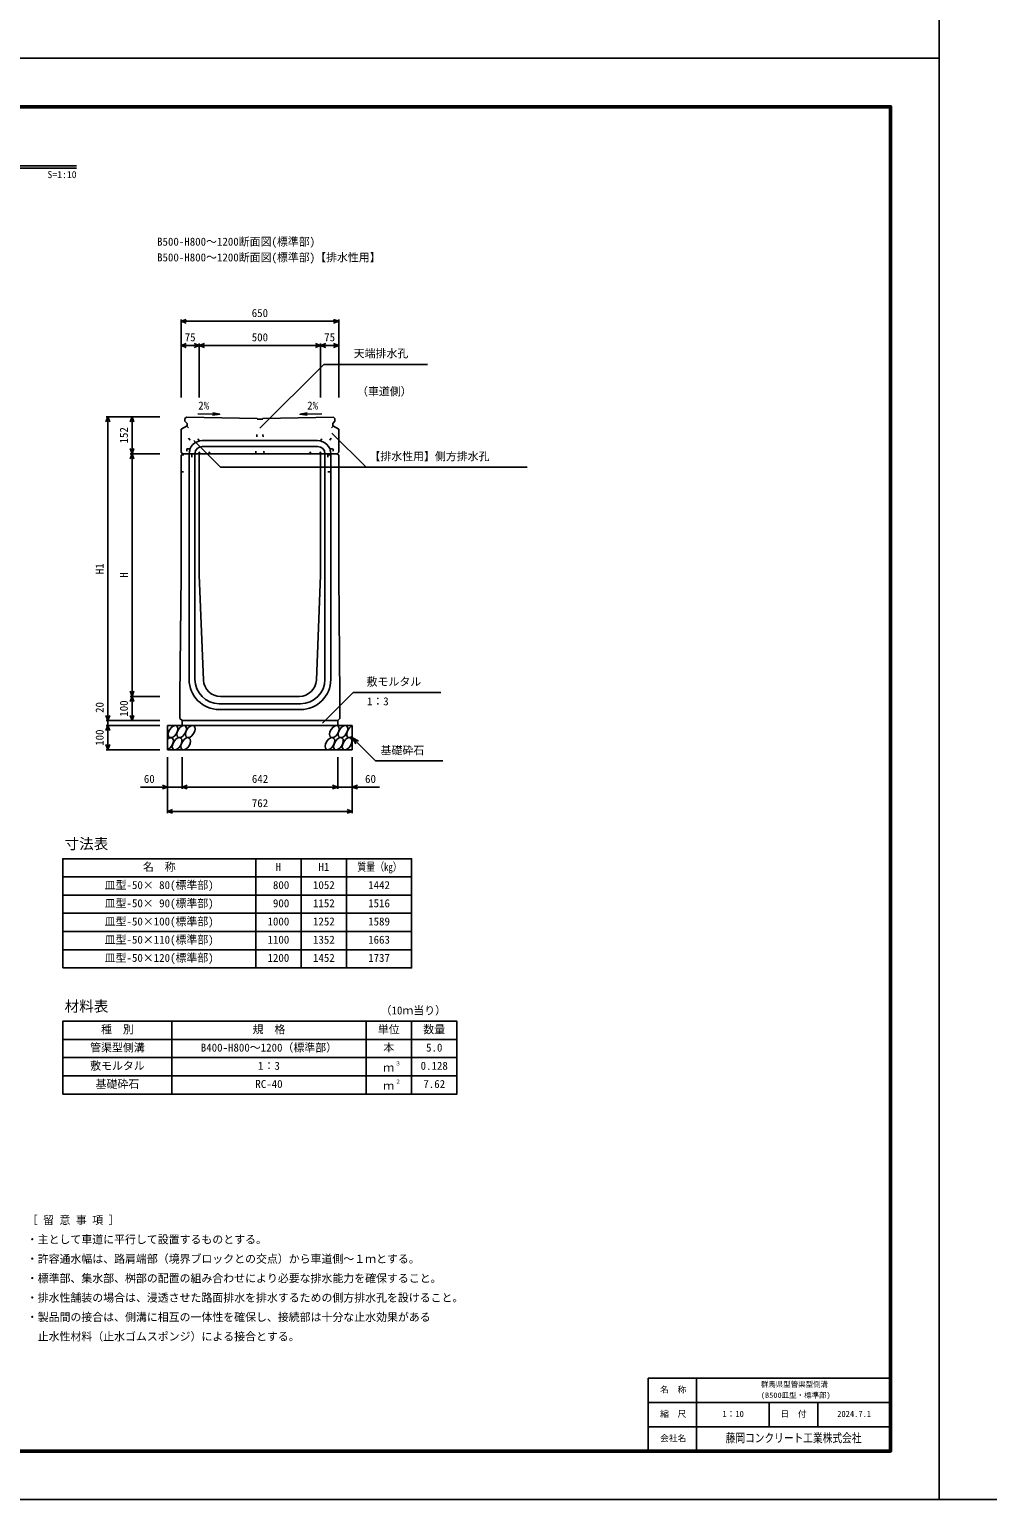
# Model space of a CAD drawing. Units: millimetres, scale not verified. Extents: x -12600 to 12600, y -5940 to 5940.
# Drawn here: x -7950 to -4000, y -5940 to 119 of the extents above; entities that cross this region are included whole.
import ezdxf
from ezdxf.enums import TextEntityAlignment as Align

# ---------------------------------------------------------------- set-up
doc = ezdxf.new("R2010")
doc.units = ezdxf.units.MM
doc.header["$LTSCALE"] = 40
doc.linetypes.add('DOTTED', pattern=[1.75, 0.25, -1.5])
for name, color, linetype, lineweight in [('0-0_DIM', 7, 'Continuous', 25), ('0-1_Defpoints', 5, 'Continuous', 25), ('0-2_HATCH', 6, 'Continuous', 25), ('0-3_HYO', 3, 'Continuous', 25), ('0-4_HYO2', 4, 'Continuous', 25), ('0-5_OUTLINE', 3, 'Continuous', 25), ('0-6_OUTLINE2', 4, 'DOTTED', 25), ('0-7_TXT', 7, 'Continuous', 25), ('0-8_WAKU', 3, 'Continuous', 25), ('0-9_WAKU-LINE', 7, 'Continuous', 25)]:
    doc.layers.add(name, color=color, linetype=linetype, lineweight=lineweight)
doc.layers.add('0-A_WAKU-TXT', color=7, linetype='Continuous')
doc.styles.add('ＭＳ ゴシック', font='')
doc.styles.get('ＭＳ ゴシック').set_extended_font_data('MS Gothic')

msp = doc.modelspace()

# ---------------------------------------------------------------- linework, layer by layer
at = {"layer": '0-0_DIM'}
for p, q in [((-7325, -1076.3), (-7325, -1397.94)), ((-6675, -1083.8), (-7325, -1083.8)), ((-6675, -1076.3), (-6675, -1397.94)), ((-7250, -1183.8), (-7325, -1183.8)), ((-7250, -1176.3), (-7250, -1397.94)), ((-7250, -1183.8), (-6750, -1183.8)), ((-6750, -1176.3), (-6750, -1397.94)), ((-6750, -1183.8), (-6675, -1183.8)), ((-7000, -1524.55), (-6737.1, -1261.65)), ((-6737.1, -1261.65), (-6309.36, -1261.65)), ((-7634.5, -1477.94), (-7412, -1477.94)), ((-7627, -1477.94), (-7627, -2729.94)), ((-7527, -1629.94), (-7527, -1477.94)), ((-7273.08, -1575.06), (-7162.43, -1685.71)), ((-6702.88, -1544.47), (-6561.64, -1685.71)), ((-7534.5, -1629.94), (-7412, -1629.94)), ((-7527, -1629.94), (-7527, -2629.94)), ((-7162.43, -1685.71), (-5898.78, -1685.71)), ((-7534.5, -2629.94), (-7412, -2629.94)), ((-7527, -2629.94), (-7527, -2729.94)), ((-6741.89, -2740.75), (-6615.66, -2614.52)), ((-6615.66, -2614.52), (-6254.19, -2614.52)), ((-7634.5, -2729.94), (-7412, -2729.94)), ((-7634.5, -2749.94), (-7412, -2749.94)), ((-7627, -2729.94), (-7627, -2749.94)), ((-7627, -2749.94), (-7627, -2849.94)), ((-6619, -2799.94), (-6523.24, -2895.7)), ((-6619, -2799.94), (-6593.02, -2814.94)), ((-6619, -2799.94), (-6604, -2825.92)), ((-7634.5, -2849.94), (-7412, -2849.94)), ((-7381, -3111.31), (-7381, -2879.94)), ((-7321, -3011.31), (-7321, -2879.94)), ((-6679, -3011.31), (-6679, -2879.94)), ((-6619, -3111.31), (-6619, -2879.94)), ((-6523.24, -2895.7), (-6245.69, -2895.7)), ((-7381, -3003.81), (-7492.79, -3003.81)), ((-7381, -3003.81), (-7321, -3003.81)), ((-7321, -3003.81), (-6679, -3003.81)), ((-6619, -3003.81), (-6679, -3003.81)), ((-6619, -3003.81), (-6507.21, -3003.81)), ((-7381, -3103.81), (-6619, -3103.81))]:
    msp.add_line(p, q, dxfattribs=at)
for points in [[(-7303.86, -1091.5), (-7325, -1083.8), (-7303.86, -1076.11)], [(-6696.14, -1076.11), (-6675, -1083.8), (-6696.14, -1091.5)], [(-7303.86, -1176.11), (-7325, -1183.8), (-7303.86, -1191.5)], [(-7271.14, -1176.11), (-7250, -1183.8), (-7271.14, -1191.5)], [(-7228.86, -1191.5), (-7250, -1183.8), (-7228.86, -1176.11)], [(-6771.14, -1176.11), (-6750, -1183.8), (-6771.14, -1191.5)], [(-6728.86, -1176.11), (-6750, -1183.8), (-6728.86, -1191.5)], [(-6696.14, -1176.11), (-6675, -1183.8), (-6696.14, -1191.5)], [(-7619.3, -1499.09), (-7627, -1477.94), (-7634.7, -1499.09)], [(-7534.7, -1499.09), (-7527, -1477.94), (-7519.3, -1499.09)], [(-7534.7, -1608.8), (-7527, -1629.94), (-7519.3, -1608.8)], [(-7534.7, -1651.09), (-7527, -1629.94), (-7519.3, -1651.09)], [(-7519.3, -2608.8), (-7527, -2629.94), (-7534.7, -2608.8)], [(-7534.7, -2651.09), (-7527, -2629.94), (-7519.3, -2651.09)], [(-7619.3, -2708.8), (-7627, -2729.94), (-7634.7, -2708.8)], [(-7519.3, -2708.8), (-7527, -2729.94), (-7534.7, -2708.8)], [(-7619.3, -2771.09), (-7627, -2749.94), (-7634.7, -2771.09)], [(-7619.3, -2828.8), (-7627, -2849.94), (-7634.7, -2828.8)], [(-7402.14, -2996.11), (-7381, -3003.81), (-7402.14, -3011.5)], [(-7299.86, -3011.5), (-7321, -3003.81), (-7299.86, -2996.11)], [(-6700.14, -2996.11), (-6679, -3003.81), (-6700.14, -3011.5)], [(-6597.86, -2996.11), (-6619, -3003.81), (-6597.86, -3011.5)], [(-7359.86, -3111.5), (-7381, -3103.81), (-7359.86, -3096.11)], [(-6640.14, -3096.11), (-6619, -3103.81), (-6640.14, -3111.5)]]:
    msp.add_lwpolyline(points, dxfattribs=at)
at = {"layer": '0-1_Defpoints'}
for points in [[(-4200, -5940), (12600, -5940), (12600, 5940), (-4200, 5940)], [(-12600, -5940), (-4200, -5940), (-4200, 0), (-12600, 0)]]:
    msp.add_lwpolyline(points, close=True, dxfattribs=at)
at = {"layer": '0-2_HATCH'}
for centre in [(-7358.11, -2774.94), (-7322.63, -2774.94), (-7287.16, -2774.94), (-6692.95, -2774.94), (-6657.48, -2774.94), (-7341.23, -2824.94), (-7305.75, -2824.94), (-6711.55, -2824.94), (-6676.07, -2824.94), (-6640.59, -2824.94)]:
    msp.add_ellipse(centre, major_axis=(14.54, 23.54), ratio=0.5792, dxfattribs=at)
for centre, start_param, end_param in [((-6622, -2774.94), 0.6666252, 4.1103269), ((-7376.7, -2824.94), 3.7419964, 7.318141)]:
    msp.add_ellipse(centre, major_axis=(14.54, 23.54), ratio=0.5792, start_param=start_param, end_param=end_param, dxfattribs=at)
at = {"layer": '0-3_HYO'}
for p, q in [((-7017.5, -3298.87), (-7017.5, -3748.87)), ((-6830, -3298.87), (-6830, -3748.87)), ((-6642.5, -3298.87), (-6642.5, -3748.87)), ((-7812.5, -3373.87), (-6375, -3373.87)), ((-7362.5, -3968.65), (-7362.5, -4268.65)), ((-6562.5, -3968.65), (-6562.5, -4268.65)), ((-6375, -3968.65), (-6375, -4268.65)), ((-7812.5, -4043.65), (-6187.5, -4043.65))]:
    msp.add_line(p, q, dxfattribs=at)
for points in [[(-7812.5, -3748.87), (-6375, -3748.87), (-6375, -3298.87), (-7812.5, -3298.87)], [(-7812.5, -4268.65), (-6187.5, -4268.65), (-6187.5, -3968.65), (-7812.5, -3968.65)]]:
    msp.add_lwpolyline(points, close=True, dxfattribs=at)
at = {"layer": '0-4_HYO2'}
for p, q in [((-7812.5, -3448.87), (-6375, -3448.87)), ((-7812.5, -3523.87), (-6375, -3523.87)), ((-7812.5, -3598.87), (-6375, -3598.87)), ((-7812.5, -3673.87), (-6375, -3673.87)), ((-7812.5, -4118.65), (-6187.5, -4118.65)), ((-7812.5, -4193.65), (-6187.5, -4193.65))]:
    msp.add_line(p, q, dxfattribs=at)
at = {"layer": '0-5_OUTLINE'}
for p, q in [((-7303.32, -1478.88), (-7309, -1484.44)), ((-7309, -1484.44), (-7309, -1495.44)), ((-7300, -1505.44), (-7309, -1495.44)), ((-7303.32, -1478.88), (-7012, -1484.7)), ((-7300, -1515.44), (-7300, -1505.44)), ((-7012, -1484.7), (-7009, -1487.94)), ((-7009, -1487.94), (-6991, -1487.94)), ((-6991, -1487.94), (-6988, -1484.69)), ((-6700, -1505.44), (-6691, -1495.44)), ((-6700, -1515.44), (-6700, -1505.44)), ((-6691, -1484.44), (-6691, -1495.44)), ((-7325, -1528.44), (-7300, -1515.44)), ((-7325, -1528.44), (-7325, -1623.94)), ((-6675, -1528.44), (-6700, -1515.44)), ((-6675, -1623.94), (-6675, -1528.44)), ((-7325, -1623.94), (-7319, -1629.94)), ((-7325, -1635.94), (-7319, -1629.94)), ((-7319, -1629.94), (-6681, -1629.94)), ((-7250, -1629.94), (-7250, -2129.94)), ((-6750, -1629.94), (-6750, -2129.94)), ((-6681, -1629.94), (-6675, -1623.94)), ((-6681, -1629.94), (-6675, -1635.94)), ((-7325, -2129.94), (-7325, -1635.94)), ((-6675, -1635.94), (-6675, -2129.94)), ((-7325, -2129.94), (-7330, -2629.94)), ((-7250, -2129.94), (-7232.69, -2562.74)), ((-6750, -2129.94), (-6767.31, -2562.74)), ((-6675, -2129.94), (-6670, -2629.94)), ((-7330, -2720.94), (-7330, -2629.94)), ((-6837.26, -2629.94), (-7162.74, -2629.94)), ((-6670, -2720.94), (-6670, -2629.94)), ((-7330, -2720.94), (-7321, -2729.94)), ((-6679, -2729.94), (-6670, -2720.94)), ((-7381, -2749.94), (-6619, -2749.94)), ((-7381, -2849.94), (-7381, -2749.94)), ((-6679, -2729.94), (-7321, -2729.94)), ((-7321, -2729.94), (-7321, -2749.94)), ((-6679, -2729.94), (-6679, -2749.94)), ((-6619, -2849.94), (-6619, -2749.94)), ((-7381, -2849.94), (-6619, -2849.94))]:
    msp.add_line(p, q, dxfattribs=at)
msp.add_lwpolyline([(-6988, -1484.69), (-6697, -1478.57), (-6691, -1484.44)], dxfattribs=at)
for centre, start, end in [((-7162.74, -2559.94), 182.29061, 270.36797), ((-6837.26, -2559.94), 270, 357.70939)]:
    msp.add_arc(centre, 70, start, end, dxfattribs=at)
at = {"layer": '0-6_OUTLINE2'}
for p, q in [((-7017, -1629.94), (-7009, -1487.94)), ((-6983, -1629.94), (-6991, -1487.94)), ((-7245.77, -1629.94), (-7323.37, -1527.59)), ((-7301.49, -1516.22), (-7203.12, -1629.94)), ((-6698.51, -1516.22), (-6796.88, -1629.94)), ((-6754.23, -1629.94), (-6676.63, -1527.59)), ((-7301, -1609.44), (-7289, -1609.44)), ((-7301, -1609.44), (-7301, -1634.44)), ((-7289, -1609.44), (-7289, -1634.44)), ((-6720.55, -1634.44), (-6720.55, -1704.94)), ((-6720.55, -1634.44), (-6676.5, -1634.44)), ((-6710.5, -1609.44), (-6698.5, -1609.44)), ((-6710.5, -1609.44), (-6710.5, -1634.44)), ((-6698.5, -1609.44), (-6698.5, -1634.44)), ((-7325, -1704.94), (-7280, -1704.94)), ((-6720.55, -1704.94), (-6675.55, -1704.94))]:
    msp.add_line(p, q, dxfattribs=at)
at = {"layer": '0-6_OUTLINE2', "linetype": 'Continuous'}
for p, q in [((-7292, -1629.94), (-7292, -2559.94)), ((-7268, -1629.94), (-7268, -2559.94)), ((-7238, -1575.94), (-6762, -1575.94)), ((-7238, -1599.94), (-6762, -1599.94)), ((-6732, -1629.94), (-6732, -2559.94)), ((-6708, -1629.94), (-6708, -2559.94)), ((-6832, -2659.94), (-7168, -2659.94)), ((-6832, -2683.94), (-7168, -2683.94))]:
    msp.add_line(p, q, dxfattribs=at)
at = {"layer": '0-6_OUTLINE2'}
msp.add_lwpolyline([(-7323.5, -1634.44), (-7280, -1634.44), (-7280, -1704.94)], dxfattribs=at)
at = {"layer": '0-6_OUTLINE2', "linetype": 'Continuous'}
for centre, radius, start, end in [((-7238, -1629.94), 54, 90, 180), ((-7238, -1629.94), 30, 90, 180), ((-6762, -1629.94), 54, 0, 90), ((-6762, -1629.94), 30, 0, 90), ((-7168, -2559.94), 124, 180, 270), ((-7168, -2559.94), 100, 180, 270), ((-6832, -2559.94), 100, 270, 0), ((-6832, -2559.94), 124, 270, 0)]:
    msp.add_arc(centre, radius, start, end, dxfattribs=at)
at = {"layer": '0-7_TXT'}
for p, q in [((-9044.18, -442.8), (-7755.82, -442.8)), ((-9044.18, -452.4), (-7755.82, -452.4)), ((-7165.29, -1466.98), (-7194.93, -1471.63)), ((-6834.71, -1466.98), (-6805.07, -1471.63))]:
    msp.add_line(p, q, dxfattribs=at)
for points in [[(-7255.71, -1465.26), (-7165.29, -1466.98), (-7194.73, -1461.21)], [(-6744.29, -1465.26), (-6834.71, -1466.98), (-6805.27, -1461.21)]]:
    msp.add_lwpolyline(points, dxfattribs=at)
at = {"layer": '0-8_WAKU'}
for p, q in [((-5400, -5440), (-4400, -5440)), ((-5400, -5740), (-5400, -5440))]:
    msp.add_line(p, q, dxfattribs=at)
at = {"layer": '0-8_WAKU', "lineweight": 50}
msp.add_lwpolyline([(-12400, -5740), (-4400, -5740), (-4400, -200), (-12400, -200)], close=True, dxfattribs=at)
at = {"layer": '0-9_WAKU-LINE'}
for p, q in [((-5200, -5740), (-5200, -5440)), ((-5400, -5540), (-4400, -5540)), ((-4900, -5640), (-4900, -5540)), ((-4700, -5640), (-4700, -5540)), ((-5400, -5640), (-4400, -5640))]:
    msp.add_line(p, q, dxfattribs=at)

# ---------------------------------------------------------------- texts
at = {"layer": '0-0_DIM', "style": 'ＭＳ ゴシック'}
for s, p in [('650', (-7033.75, -1076.3)), ('75', (-7310, -1176.3)), ('500', (-7033.75, -1176.3)), ('75', (-6735, -1176.3)), ('天端排水孔', (-6613.36, -1242.91)), ('（車道側）', (-6599.58, -1399.65)), ('【排水性用】側方排水孔', (-6548.49, -1666.97)), ('敷モルタル', (-6560.06, -2595.78)), ('1：3', (-6558.87, -2676.54)), ('基礎砕石', (-6502.68, -2878.53)), ('60', (-7478.5, -2996.31)), ('642', (-7033.22, -2996.31)), ('60', (-6566.5, -2996.31)), ('762', (-7033.22, -3096.31))]:
    msp.add_text(s, height=32.99, dxfattribs=at).set_placement(p, align=Align.BOTTOM_LEFT)
for s, p in [('152', (-7534.5, -1587.69)), ('H1', (-7634.5, -2126.44)), ('H', (-7534.5, -2141.19)), ('20', (-7634.5, -2698.13)), ('100', (-7534.5, -2713.69)), ('100', (-7634.5, -2833.69))]:
    msp.add_text(s, height=32.99, rotation=90, dxfattribs=at).set_placement(p, align=Align.BOTTOM_LEFT)
at = {"layer": '0-7_TXT', "style": 'ＭＳ ゴシック'}
for s, height, p in [('S', 29.33, (-7875.82, -502.8)), ('=', 29.33, (-7855.82, -502.8)), ('1', 29.33, (-7835.82, -502.8)), (':', 29.33, (-7815.82, -502.8)), ('1', 29.33, (-7795.82, -502.8)), ('0', 29.33, (-7775.82, -502.8)), ('B500-H800～1200断面図(標準部)', 32.99, (-7423.96, -782.34)), ('B500-H800～1200断面図(標準部)【排水性用】', 32.99, (-7423.96, -847.21)), ('2%', 32.99, (-7254.25, -1457.65)), ('2%', 32.99, (-6805.14, -1457.65)), ('寸法表', 43.99, (-7805, -3272.62)), ('名\u3000称', 32.99, (-7482.5, -3358.87)), ('H', 32.99, (-6935, -3358.87)), ('H1', 32.99, (-6758.75, -3358.87)), ('皿型-50× 80(標準部)', 32.99, (-7640, -3433.87)), (' 800', 32.99, (-6968.75, -3433.87)), ('1052', 32.99, (-6781.25, -3433.87)), ('1442', 32.99, (-6553.75, -3433.87)), ('皿型-50× 90(標準部)', 32.99, (-7640, -3508.87)), (' 900', 32.99, (-6968.75, -3508.87)), ('1152', 32.99, (-6781.25, -3508.87)), ('1516', 32.99, (-6553.75, -3508.87)), ('皿型-50×100(標準部)', 32.99, (-7640, -3583.87)), ('1000', 32.99, (-6968.75, -3583.87)), ('1252', 32.99, (-6781.25, -3583.87)), ('1589', 32.99, (-6553.75, -3583.87)), ('皿型-50×110(標準部)', 32.99, (-7640, -3658.87)), ('1100', 32.99, (-6968.75, -3658.87)), ('1352', 32.99, (-6781.25, -3658.87)), ('1663', 32.99, (-6553.75, -3658.87)), ('皿型-50×120(標準部)', 32.99, (-7640, -3733.87)), ('1200', 32.99, (-6968.75, -3733.87)), ('1452', 32.99, (-6781.25, -3733.87)), ('1737', 32.99, (-6553.75, -3733.87)), ('材料表', 43.99, (-7805, -3942.4)), ('（10ｍ当り）', 32.99, (-6502.5, -3950.65)), ('種\u3000別', 32.99, (-7655, -4028.65)), ('規\u3000格', 32.99, (-7030, -4028.65)), ('単位', 32.99, (-6513.75, -4028.65)), ('数量', 32.99, (-6326.25, -4028.65)), ('管渠型側溝', 32.99, (-7700, -4103.65)), ('B400-H800～1200（標準部）', 32.99, (-7243.75, -4103.65)), ('本', 32.99, (-6491.25, -4103.65)), ('5.0', 32.99, (-6315, -4103.65)), ('敷モルタル', 32.99, (-7700, -4178.65)), ('1：3', 32.99, (-7007.5, -4178.65)), ('ｍ', 32.99, (-6491.25, -4186.15)), ('３', 16.5, (-6442.09, -4155.87)), ('0.128', 32.99, (-6337.5, -4178.65)), ('基礎砕石', 32.99, (-7677.5, -4253.65)), ('RC-40', 32.99, (-7018.75, -4253.65)), ('ｍ', 32.99, (-6491.25, -4261.15)), ('２', 16.5, (-6442.09, -4230.87)), ('7.62', 32.99, (-6326.25, -4253.65)), ('［ 留 意 事 項 ］', 32.99, (-7961.08, -4814.42)), ('・主として車道に平行して設置するものとする。', 32.99, (-7961.08, -4894.42)), ('・許容通水幅は、路肩端部（境界ブロックとの交点）から車道側～１ｍとする。', 32.99, (-7961.08, -4974.42)), ('・標準部、集水部、桝部の配置の組み合わせにより必要な排水能力を確保すること。', 32.99, (-7961.08, -5054.42)), ('・排水性舗装の場合は、浸透させた路面排水を排水するための側方排水孔を設けること。', 32.99, (-7961.08, -5134.42)), ('・製品間の接合は、側溝に相互の一体性を確保し、接続部は十分な止水効果がある', 32.99, (-7961.08, -5214.42)), ('\u3000止水性材料（止水ゴムスポンジ）による接合とする。', 32.99, (-7961.08, -5294.42))]:
    msp.add_text(s, height=height, dxfattribs=at).set_placement(p, align=Align.BOTTOM_LEFT)
at = {"layer": '0-7_TXT', "style": 'ＭＳ ゴシック', "width": 0.8}
msp.add_text('質量（kg）', height=32.99, dxfattribs=at).set_placement((-6598.75, -3358.87), align=Align.BOTTOM_LEFT)
at = {"layer": '0-A_WAKU-TXT', "style": 'ＭＳ ゴシック'}
for s, height, p in [('群馬県型管渠型側溝', 21.99, (-4935, -5482.5)), ('名\u3000称', 25.66, (-5350.05, -5507.5)), ('(B500皿型・標準部)', 21.99, (-4935, -5527.5)), ('縮\u3000尺', 25.66, (-5350.05, -5607.5)), ('日\u3000付', 25.66, (-4854.05, -5607.5)), ('1：10', 25.66, (-5093.25, -5607.5)), ('2024.7.1', 25.66, (-4620, -5607.5)), ('会社名', 25.66, (-5350.05, -5707.5))]:
    msp.add_text(s, height=height, dxfattribs=at).set_placement(p, align=Align.BOTTOM_LEFT)
at = {"layer": '0-A_WAKU-TXT', "style": 'ＭＳ ゴシック', "width": 0.8}
msp.add_text('藤岡コンクリート工業株式会社', height=36.66, dxfattribs=at).set_placement((-5080, -5715), align=Align.BOTTOM_LEFT)

doc.saveas('drawing.dxf')
